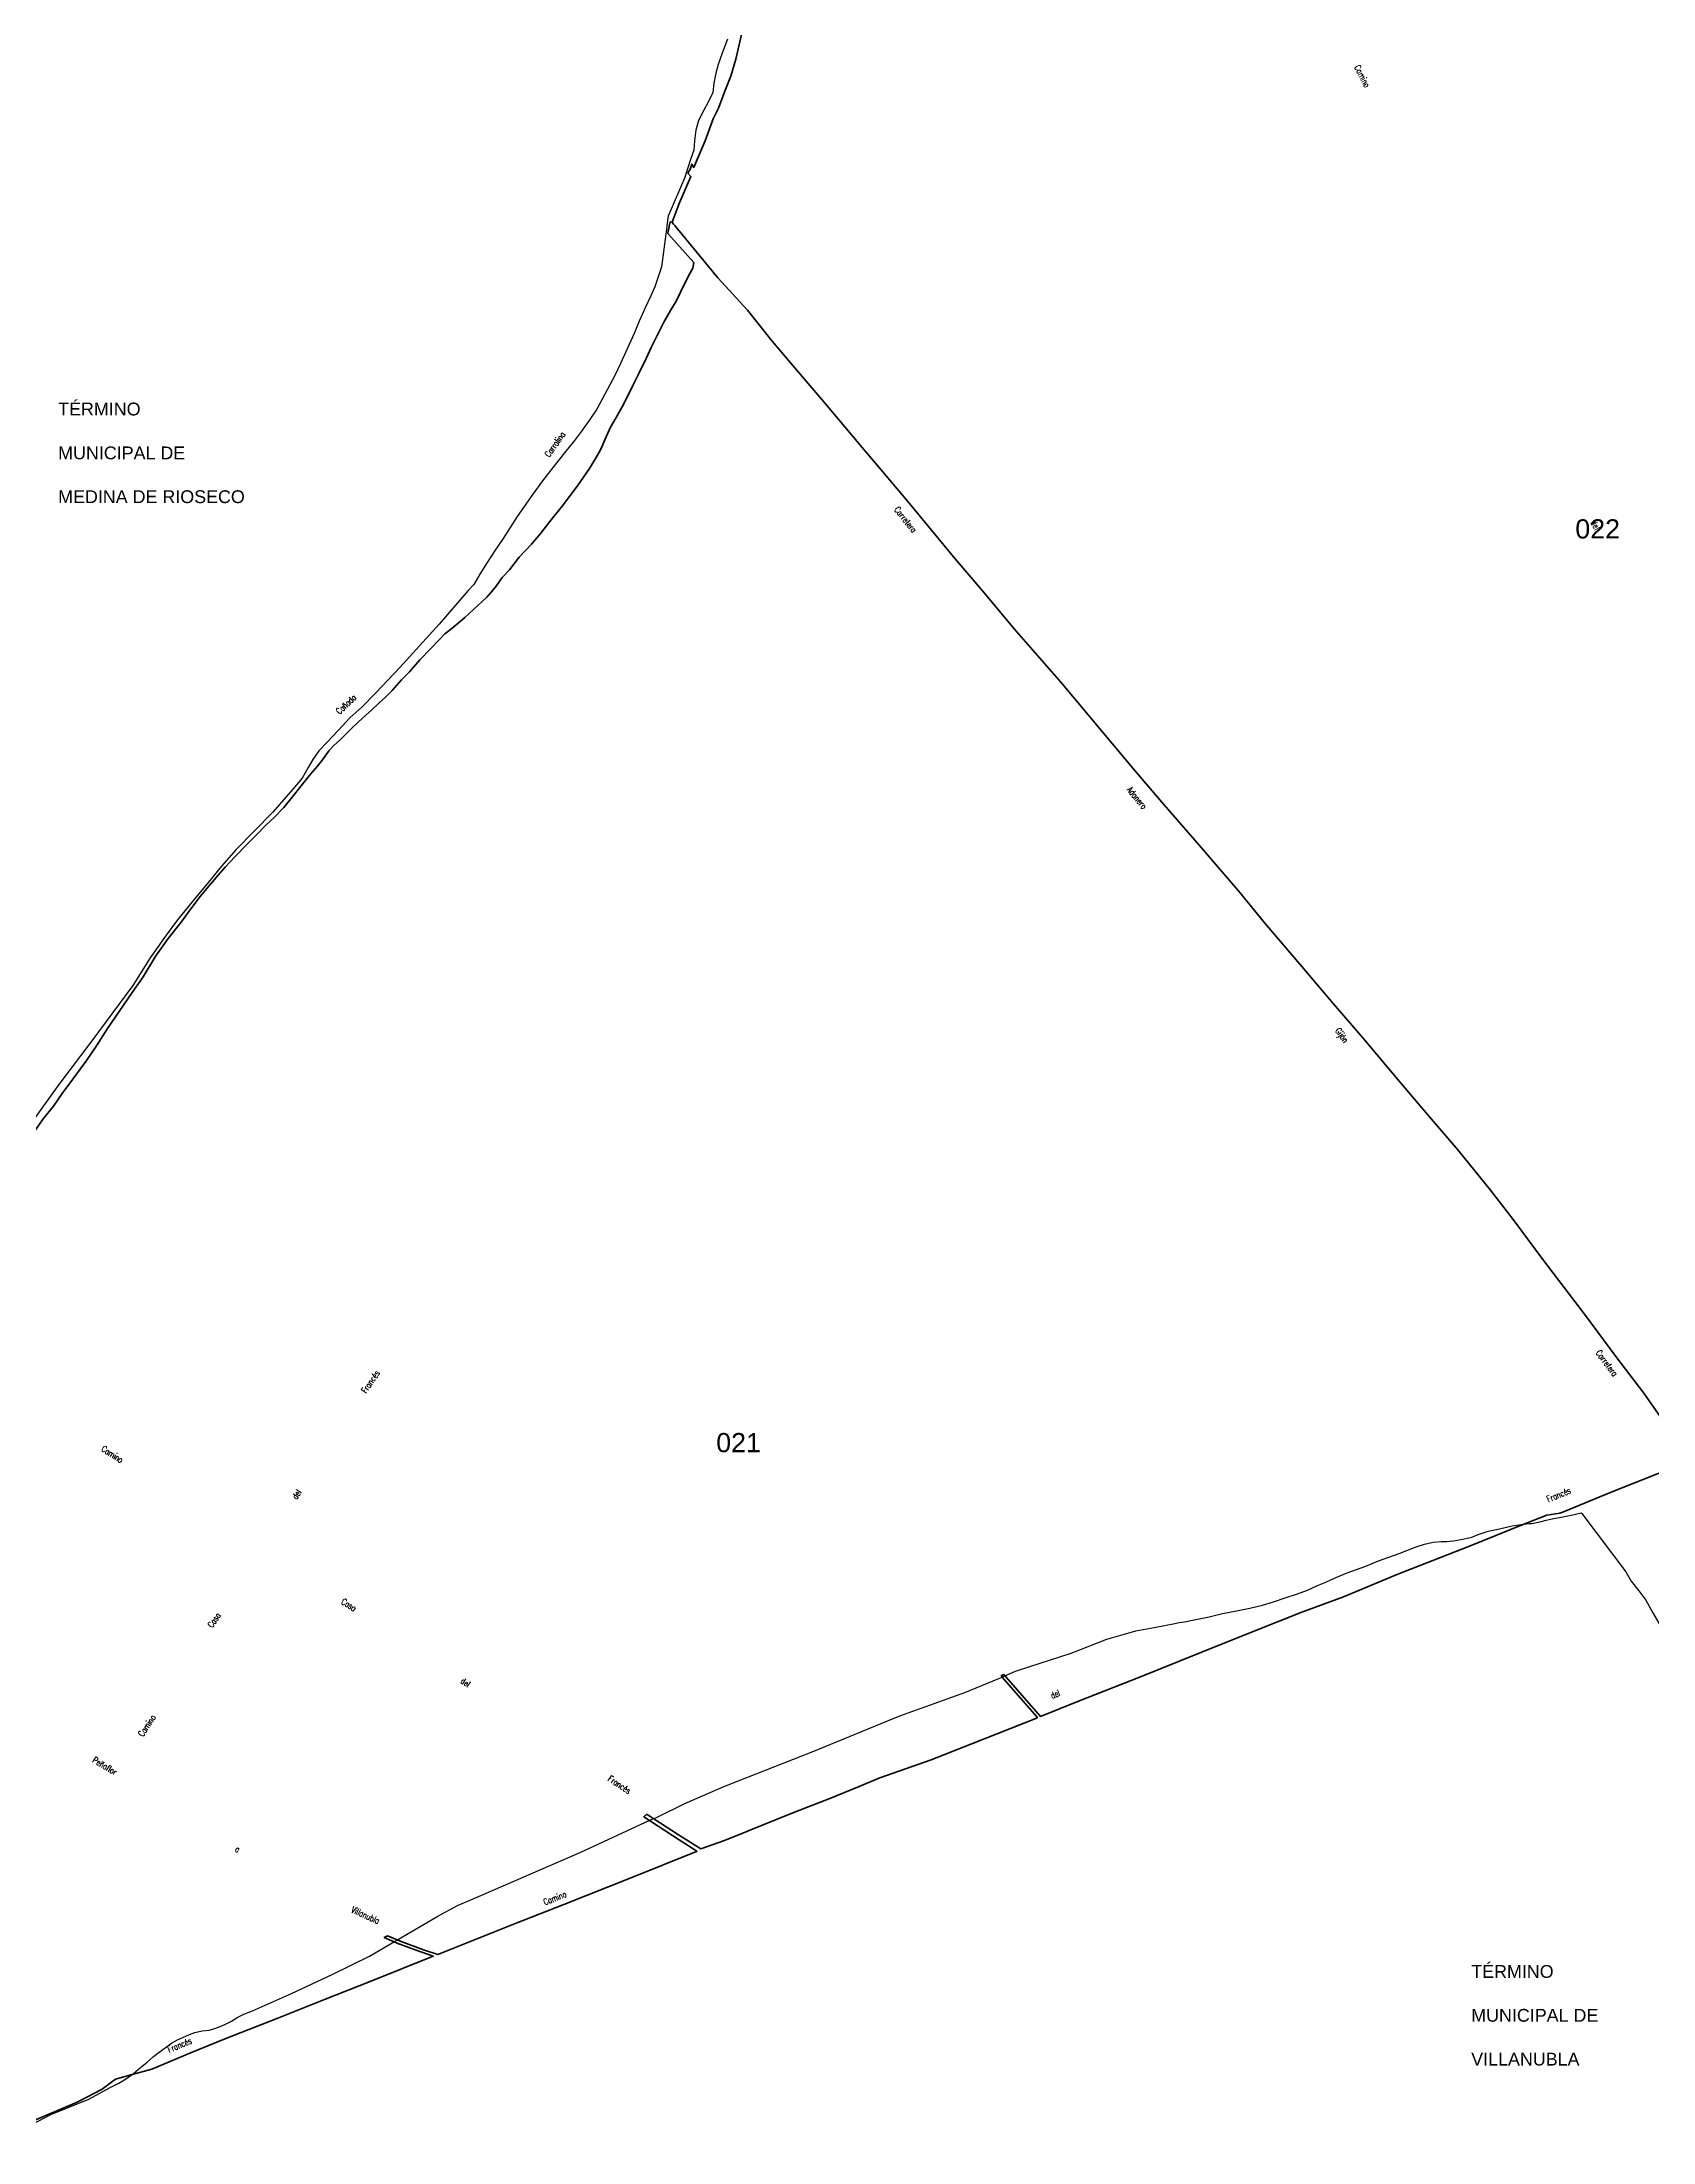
# Model space of a CAD drawing. Header units: metres. Extents: x 339638 to 364279, y 4598373 to 4630956.
# Drawn here: x 341943 to 344462, y 4620593 to 4623876 of the extents above; entities that cross this region are included whole.
import ezdxf
from ezdxf.enums import TextEntityAlignment as Align

# ---------------------------------------------------------------- set-up
doc = ezdxf.new("R2010")
doc.units = ezdxf.units.M
for name, color, linetype, lineweight in [('caminos', 1, 'Continuous', 0), ('poligonos_rusticos', 42, 'Continuous', 40), ('termino', 6, 'Continuous', 25), ('terminos_txt', 7, 'Continuous', 0)]:
    doc.layers.add(name, color=color, linetype=linetype, lineweight=lineweight)
doc.layers.add('poligonos_rustico_txt', color=7, linetype='Continuous')
doc.styles.add('Arial', font='arial.ttf')
doc.styles.add('caminos', font='simplex.shx', dxfattribs={"width": 0.75})
doc.styles.add('resto', font='arial.ttf')

msp = doc.modelspace()

# ---------------------------------------------------------------- linework, layer by layer
at = {"layer": 'poligonos_rusticos'}
for points in [[(344490.3, 4621703.2), (344448, 4621763.6), (344404.2, 4621821.1), (344357, 4621885.2), (344290.3, 4621972.7), (344243.6, 4622035.2), (344208.5, 4622081), (344157.3, 4622144.1), (344109.9, 4622199.7), (344066, 4622251.1), (344008.9, 4622319.4), (343962.5, 4622372.9), (343913.2, 4622431), (343855.5, 4622498.8), (343816.5, 4622546.7), (343756.5, 4622616.5), (343697.8, 4622684.3), (343651.9, 4622737.8), (343600.7, 4622799), (343536.7, 4622875.4), (343463.4, 4622959), (343417.1, 4623014.5), (343371.2, 4623068.5), (343297.4, 4623157.9), (343255, 4623208), (343225.8, 4623242.3), (343198.6, 4623275), (343162.6, 4623317.4), (343119.8, 4623367.6), (343085.3, 4623408.5), (343046.5, 4623457), (343000.2, 4623507.7), (342937.2, 4623584.3), (342934.7, 4623587.4), (342932.9, 4623589.5), (342931.1, 4623591.8), (342928.7, 4623594.6), (342939.5, 4623623.9), (342958, 4623666), (342953.4, 4623671.3), (342956.9, 4623677.6), (342957.4, 4623678.5), (342959.5, 4623685.6), (342962.4, 4623680.4), (342966.1, 4623689.3), (342980.5, 4623722), (342992.7, 4623756.3), (343001.1, 4623773.2), (343011.2, 4623799.5), (343020.3, 4623823.3), (343028.4, 4623849.6), (343034.6, 4623876.5), (343041.3, 4623906.8)], [(341930, 4622170.6), (341945.5, 4622192.8), (341961.5, 4622212.4), (341975, 4622232.1), (341991.6, 4622254.7), (342011.8, 4622282.3), (342028.9, 4622306.9), (342046.1, 4622334), (342064.3, 4622360.6), (342084.6, 4622390.1), (342101.7, 4622414.7), (342121.5, 4622447.8), (342140.7, 4622474.9), (342160.9, 4622500.4), (342176.4, 4622521.1), (342190.9, 4622540.2), (342206.9, 4622559.4), (342218.7, 4622573.6), (342229.6, 4622586.3), (342245, 4622602.5), (342263.5, 4622621.6), (342278.9, 4622636.7), (342293.3, 4622651.9), (342306.6, 4622664.1), (342321.5, 4622679.7), (342334.4, 4622695.9), (342348.8, 4622713.6), (342363.3, 4622731.8), (342374.1, 4622744), (342383.4, 4622756.3), (342391.7, 4622768.1), (342399.5, 4622776.4), (342410.2, 4622785.7), (342427.6, 4622802.8), (342438.4, 4622813.5), (342449.2, 4622823.3), (342459.4, 4622832), (342470.7, 4622843.3), (342480.4, 4622852.1), (342491.2, 4622862.3), (342505.6, 4622879), (342517.9, 4622891.7), (342534.4, 4622910.3), (342551.4, 4622927.9), (342563.2, 4622940.6), (342573.5, 4622950.9), (342584.2, 4622959.2), (342604.6, 4622976.7), (342631.8, 4623001.5), (342638.9, 4623008.4), (342646.2, 4623016.7), (342653.4, 4623025.6), (342663.2, 4623039.3), (342674.5, 4623051.1), (342689.5, 4623071.2), (342708.6, 4623091.3), (342723.5, 4623108.4), (342737.5, 4623126.6), (342756.6, 4623150.7), (342780.9, 4623182.6), (342799.6, 4623209.7), (342812.1, 4623230.4), (342817.4, 4623239.8), (342823.7, 4623254.2), (342832.2, 4623274), (342841.1, 4623289.3), (342852.6, 4623309.6), (342867.4, 4623339.2), (342876.8, 4623358), (342887.9, 4623381.8), (342895.9, 4623398.6), (342915.9, 4623438.2), (342926.3, 4623456.5), (342935.2, 4623471.3), (342942.1, 4623486.1), (342953.2, 4623508.9), (342961, 4623522.7), (342962.6, 4623531.5), (342921.8, 4623577.3), (342922.7, 4623581.2), (342923.4, 4623584.7), (342924.3, 4623588.4), (342925.8, 4623595.2), (342928.7, 4623594.6), (342928.7, 4623594.6), (342931.1, 4623591.8), (342932.9, 4623589.5), (342934.7, 4623587.4), (342937.2, 4623584.3), (343000.2, 4623507.7), (343046.5, 4623457), (343085.3, 4623408.5), (343119.8, 4623367.6), (343162.6, 4623317.4), (343198.6, 4623275), (343225.8, 4623242.3), (343255, 4623208), (343297.4, 4623157.9), (343371.2, 4623068.5), (343417.1, 4623014.5), (343463.4, 4622959), (343536.7, 4622875.4), (343600.7, 4622799), (343651.9, 4622737.8), (343697.8, 4622684.3), (343756.5, 4622616.5), (343816.5, 4622546.7), (343855.5, 4622498.8), (343913.2, 4622431), (343962.5, 4622372.9), (344008.9, 4622319.4), (344066, 4622251.1), (344109.9, 4622199.7), (344157.3, 4622144.1), (344208.5, 4622081), (344243.6, 4622035.2), (344290.3, 4621972.7), (344357, 4621885.2), (344404.2, 4621821.1), (344448, 4621763.6), (344490.3, 4621703.2)], [(344503.2, 4621651.4), (344396.8, 4621609), (344322.6, 4621578.4), (344316.8, 4621576.3), (344296.6, 4621573.2), (344260.6, 4621558.8), (344175.4, 4621524.5), (344063.4, 4621480.8), (343978.6, 4621445.1), (343913.1, 4621421.4), (343837.4, 4621390.9), (343755.2, 4621358.1), (343660.8, 4621320), (343564, 4621282), (343504.5, 4621258.2), (343447.4, 4621323.7), (343445.3, 4621322.9), (343443.2, 4621322.1), (343445.1, 4621319.9), (343444.8, 4621319.8), (343499, 4621257.4), (343499.9, 4621256.3), (343333.9, 4621190.2), (343253.5, 4621162), (343221, 4621148.7), (343175.5, 4621129.8), (343117.4, 4621107.7), (343046.6, 4621078.9), (343045.6, 4621078.5), (343010.7, 4621064.3), (342973.6, 4621051), (342938.8, 4621073.2), (342889.8, 4621104.9), (342889.2, 4621105.3), (342887.4, 4621104), (342887.1, 4621103.7), (342884.3, 4621101.5), (342939.7, 4621065.4), (342967.4, 4621047.5), (342966.3, 4621047.1), (342966.7, 4621046.9), (342863.1, 4621005.3), (342759.5, 4620964.3), (342682.1, 4620933.7), (342609.3, 4620905), (342562.3, 4620886.1), (342540, 4620893.1), (342504.8, 4620906.5), (342483.5, 4620915.4), (342478.6, 4620912.7), (342502.4, 4620902.2), (342502.7, 4620902.1), (342527, 4620893.5), (342555.2, 4620883.3), (342456.7, 4620843.6), (342384.9, 4620815.9), (342312.1, 4620786.6), (342230.7, 4620754.6), (342174.6, 4620731.9), (342114.9, 4620706.9), (342084.3, 4620698.4), (342058.5, 4620691.2), (342037.6, 4620675.4), (342000.4, 4620656.3), (341998.5, 4620655.3), (341921.2, 4620622.2)]]:
    msp.add_lwpolyline(points, dxfattribs=at)
at = {"layer": 'termino'}
for points in [[(343015.2, 4623880.7), (343007.1, 4623858.9), (343000.9, 4623841.3), (342997, 4623827.9), (342994.1, 4623812.2), (342992.3, 4623797.5), (342985.1, 4623782.5), (342978.4, 4623770), (342970, 4623753.7), (342965.6, 4623738.6), (342963.8, 4623722), (342962.6, 4623707.6), (342958.2, 4623694.5), (342947.8, 4623663.8), (342922.6, 4623603.9), (342921.7, 4623597.5), (342920.5, 4623588.6), (342918.9, 4623576.1), (342912.1, 4623524.9), (342907, 4623509.5), (342901.7, 4623493.8), (342895.3, 4623479.8), (342886.4, 4623460.6), (342877.2, 4623439.8), (342869.4, 4623420.6), (342858.9, 4623397.5), (342847.8, 4623373.8), (342839.4, 4623356.2), (342811.1, 4623302.5), (342800.2, 4623286.2), (342786.9, 4623267.9), (342776.3, 4623253.2), (342760.6, 4623234.3), (342742.8, 4623211.9), (342726, 4623190.2), (342711, 4623169.7), (342686.6, 4623134.5), (342675.4, 4623117.5), (342664.4, 4623100.3), (342651, 4623080.1), (342639.7, 4623062.5), (342627.9, 4623044.6), (342618.6, 4623028.3), (342609.8, 4623019), (342564.3, 4622966.2), (342502.9, 4622898.3), (342465.5, 4622859), (342443.3, 4622836.3), (342425, 4622819.6), (342406.8, 4622800.4), (342389.2, 4622781.9), (342376.3, 4622768.1), (342367.1, 4622754.7), (342359.8, 4622741.9), (342350.1, 4622725.6), (342335.5, 4622708.3), (342304.1, 4622672.4), (342275, 4622642.7), (342247.1, 4622613.6), (342224.1, 4622587.6), (342203.9, 4622562.7), (342178.4, 4622532), (342155.1, 4622504.1), (342137.4, 4622480.1), (342112.7, 4622444.6), (342085.3, 4622401.4), (342021.2, 4622314.4), (341970, 4622246.5), (341916.8, 4622172.6)], [(341874.6, 4620592.8), (341957.4, 4620636), (342016.6, 4620659.7), (342049, 4620677.6), (342063.8, 4620684.7), (342075.7, 4620692), (342086.5, 4620700), (342097.6, 4620709.3), (342108.1, 4620717.9), (342118, 4620726.3), (342126.5, 4620733.3), (342136.1, 4620740.3), (342146.1, 4620747.1), (342155.1, 4620752.5), (342164.7, 4620757), (342174.2, 4620761.1), (342182.3, 4620764), (342193.9, 4620766.6), (342205, 4620767.8), (342213.7, 4620770.1), (342221.8, 4620773.3), (342229.4, 4620776.8), (342239.6, 4620781.9), (342249.4, 4620788), (342259, 4620792.5), (342272.6, 4620797.9), (342333.6, 4620824.8), (342396.9, 4620854.6), (342455.7, 4620883.4), (342494.7, 4620906.1), (342498.4, 4620908.3), (342562.5, 4620945.8), (342593, 4620962.4), (342617.6, 4620973), (342786.2, 4621045.9), (342894, 4621095.8), (342897.5, 4621097.4), (342905.2, 4621100.9), (342948.5, 4621122.1), (343012.1, 4621149.9), (343016.1, 4621151.5), (343147.9, 4621203), (343284.5, 4621259.3), (343386.3, 4621295.8), (343439.7, 4621317.6), (343444.8, 4621319.8), (343449, 4621321.7), (343465.4, 4621328.8), (343488.2, 4621336.5), (343552.6, 4621357.3), (343608.3, 4621379.3), (343634.1, 4621386.4), (343653.5, 4621392.1), (343682.6, 4621397.2), (343714.7, 4621403.6), (343721.7, 4621404.9), (343729.6, 4621406.2), (343747.8, 4621409.7), (343768.2, 4621413.9), (343789.4, 4621419), (343808.7, 4621422.8), (343832, 4621427.6), (343851.6, 4621432.1), (343869.2, 4621437.6), (343887.1, 4621443.6), (343906.4, 4621449.7), (343922.2, 4621455.5), (343938, 4621462.8), (343950.8, 4621468), (343965.4, 4621475), (343984.1, 4621483), (344013.5, 4621493.2), (344033.4, 4621501.6), (344065.7, 4621512.8), (344092.2, 4621523.6), (344105.2, 4621527.8), (344118.9, 4621530.7), (344131.9, 4621532), (344139.9, 4621531.6), (344150.5, 4621532.6), (344161.8, 4621534.8), (344177.2, 4621538), (344179.2, 4621538.7), (344189.2, 4621542.5), (344204.9, 4621548), (344222.2, 4621551.8), (344242.3, 4621556.3), (344255.8, 4621558.2), (344269.1, 4621559.8), (344273, 4621560.1), (344287.7, 4621563.3), (344295.3, 4621564.9), (344304.9, 4621567.2), (344319, 4621569.7), (344334.3, 4621573.2), (344350.3, 4621576.8), (344351.1, 4621575.8), (344419.8, 4621484.3), (344428.5, 4621469.9), (344440.3, 4621454.8), (344451.1, 4621439.8), (344462, 4621420.3), (344475.6, 4621396.9)]]:
    msp.add_lwpolyline(points, dxfattribs=at)

# ---------------------------------------------------------------- texts
at = {"layer": 'caminos', "style": 'caminos', "width": 0.75}
for s, rotation, p in [('Camino', -62.829, (343992.3, 4623836)), ('Carralina', 54.4058, (342738.9, 4623224.7)), ('Carretera', -51.2998, (343272.8, 4623143)), ('del', -62.4387, (344362, 4623123.7)), ('Cañada', 43.4209, (342410.8, 4622822.3)), ('Adanero', -50.5527, (343636.6, 4622705.1)), ('Gijón', -54.1344, (343962.3, 4622328.6)), ('Carretera', -53.0562, (344369.8, 4621824.7)), ('Francés', 55.8564, (342452.6, 4621760.9)), ('Camino', -32.6786, (342033.5, 4621671.5)), ('del', 55.6453, (342344.1, 4621595.1)), ('Francés', 22.2109, (344299.8, 4621590.1)), ('Casa', -32.6946, (342408.7, 4621432.6)), ('Casa', 54.6855, (342212, 4621394.4)), ('del', -33.1047, (342595.2, 4621308.7)), ('del', 22.8421, (343524.2, 4621282.8)), ('Camino', 56.0539, (342103.7, 4621224)), ('Peñaflor', -31.2113, (342019.9, 4621184.8)), ('Francés', -33.4835, (342825.7, 4621155.7)), ('a', -26.0744, (342243.1, 4621045.1)), ('Camino', 21.5356, (342731, 4620960.1)), ('Villanubla', -24.3043, (342424.7, 4620949.8)), ('Francés', 22.6759, (342143.5, 4620729.5))]:
    msp.add_text(s, height=10, rotation=rotation, dxfattribs=at).set_placement(p, align=Align.BOTTOM_LEFT)
at = {"layer": 'poligonos_rustico_txt', "style": 'Arial'}
for s, p in [('022', (344375.9, 4623091.2)), ('021', (343032.6, 4621662.4))]:
    msp.add_text(s, height=30, dxfattribs=at).set_placement(p, align=Align.BOTTOM_CENTER)
at = {"layer": 'terminos_txt', "style": 'resto'}
for s, p in [('TÉRMINO', (341968.7, 4623292.6)), ('MUNICIPAL DE', (341968.7, 4623224)), ('MEDINA DE RIOSECO', (341968.7, 4623155.5)), ('TÉRMINO', (344178.2, 4620849.5)), ('MUNICIPAL DE', (344178.2, 4620780.9)), ('VILLANUBLA', (344178.2, 4620712.4))]:
    msp.add_text(s, height=20, dxfattribs=at).set_placement(p)

doc.saveas('drawing.dxf')
